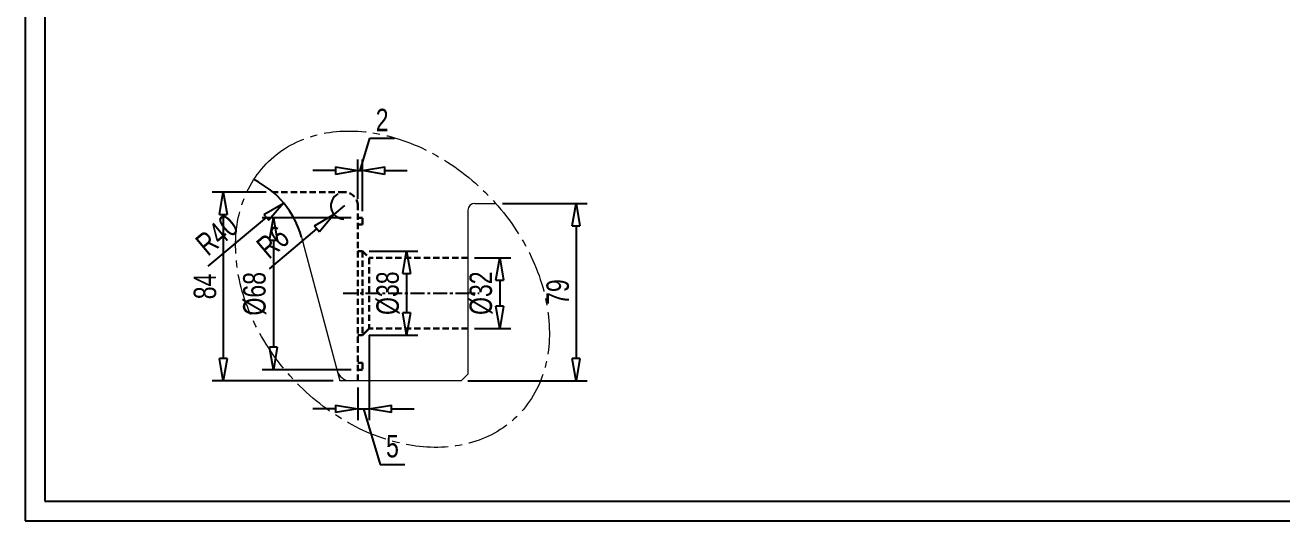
# Model space of a CAD drawing. Header units: millimetres. Extents: x 135002 to 160744, y 22203 to 27033.
# Drawn here: x 151892 to 152452, y 23251 to 23471 of the extents above; entities that cross this region are included whole.
import ezdxf

# ---------------------------------------------------------------- set-up
doc = ezdxf.new("R2010")
doc.units = ezdxf.units.MM
doc.header["$LTSCALE"] = 25
for name, pattern in [('CENTER', [2, 1.25, -0.25, 0.25, -0.25]), ('CENTER2', [1.125, 0.75, -0.125, 0.125, -0.125]), ('HIDDEN', [0.375, 0.25, -0.125])]:
    doc.linetypes.add(name, pattern=pattern)
doc.layers.get('0').update_dxf_attribs({"linetype": 'CONTINUOUS'})
doc.layers.get('Defpoints').update_dxf_attribs({"linetype": 'CONTINUOUS'})
doc.layers.add('04 DIMENSION', color=7, linetype='CONTINUOUS', lineweight=18)
doc.layers.add('main', color=7, linetype='CONTINUOUS', lineweight=30)
doc.styles.add('DIM-1', font='swisscl.ttf')
doc.dimstyles.new('DIM-1', dxfattribs={"dimscale": 5, "dimtxt": 2, "dimasz": 2, "dimexe": 1, "dimexo": 0.6, "dimgap": 0.6, "dimtad": 1, "dimdec": 0, "dimzin": 0, "dimdsep": 46, "dimtxsty": 'DIM-1', "dimblk": 'CLOSEDBLANK', "dimcen": 0, "dimclrd": 8, "dimclre": 8, "dimclrt": 6, "dimadec": 0, "dimazin": 0, "dimtfac": 1, "dimtdec": 0, "dimtmove": 1, "dimatfit": 0, "dimfxl": 1, "dimtolj": 1, "dimtzin": 0, "dimarcsym": 1})

# ---------------------------------------------------------------- blocks, each defined once
blk = doc.blocks.new('_ClosedBlank')
at = {"color": 0, "linetype": 'ByBlock', "lineweight": -2}
for p, q in [((-1, 0.167), (0, 0)), ((-1, 0.167), (-1, -0.167)), ((0, 0), (-1, -0.167))]:
    blk.add_line(p, q, dxfattribs=at)
blk = doc.blocks.new('*D646')
at = {"layer": '04 DIMENSION', "color": 8, "linetype": 'Continuous', "lineweight": -2, "transparency": 16777216}
for p, q in [((152092.18, 23367.65), (152108.34, 23367.65)), ((152092.18, 23336.15), (152108.34, 23336.15))]:
    blk.add_line(p, q, dxfattribs=at)
at = {"layer": '04 DIMENSION', "color": 8, "lineweight": -2, "transparency": 16777216}
blk.add_line((152103.34, 23357.65), (152103.34, 23346.15), dxfattribs=at)
at = {"layer": 'Defpoints', "color": 0, "transparency": 16777216}
for p in [(152089.18, 23367.65), (152089.18, 23336.15), (152103.34, 23336.15)]:
    blk.add_point(p, dxfattribs=at)
at = {"layer": '04 DIMENSION', "color": 8, "lineweight": -2, "transparency": 16777216, "xscale": 10, "yscale": 10, "zscale": 10}
for p, rotation in [((152103.34, 23367.65), 90), ((152103.34, 23336.15), 270)]:
    blk.add_blockref('_ClosedBlank', p, dxfattribs=dict(at, rotation=rotation))
at = {"layer": '04 DIMENSION', "color": 6, "transparency": 16777216, "insert": (152095.08, 23351.9), "char_height": 10, "attachment_point": 5, "rotation": 90, "style": 'DIM-1'}
blk.add_mtext('\\A1;%%C32', dxfattribs=at)
blk = doc.blocks.new('*D647')
at = {"layer": '04 DIMENSION', "color": 8, "lineweight": -2, "transparency": 16777216}
for p, q in [((152034.18, 23390.9), (152029.6, 23387.03)), ((152000.91, 23362.82), (152021.96, 23380.58))]:
    blk.add_line(p, q, dxfattribs=at)
at = {"layer": '04 DIMENSION', "color": 8, "linetype": 'Continuous', "lineweight": -2, "transparency": 16777216}
blk.add_arc((152034.18, 23390.9), 6, 118.6479, 267.9156, dxfattribs=at)
at = {"layer": 'Defpoints', "color": 0, "transparency": 16777216}
for p in [(152034.18, 23390.9), (152029.6, 23387.03)]:
    blk.add_point(p, dxfattribs=at)
at = {"layer": '04 DIMENSION', "color": 8, "lineweight": -2, "transparency": 16777216, "xscale": 10, "yscale": 10, "zscale": 10, "rotation": 40.16909728816273}
blk.add_blockref('_ClosedBlank', (152029.6, 23387.03), dxfattribs=at)
at = {"layer": '04 DIMENSION', "color": 6, "transparency": 16777216, "insert": (152002.38, 23374.68), "char_height": 10, "attachment_point": 5, "rotation": 40.1691, "style": 'DIM-1'}
blk.add_mtext('\\A1;R6', dxfattribs=at)
blk = doc.blocks.new('*D648')
at = {"layer": '04 DIMENSION', "color": 8, "linetype": 'Continuous', "lineweight": -2, "transparency": 16777216}
for p, q in [((152045.18, 23370.65), (152066.88, 23370.65)), ((152045.18, 23333.15), (152066.88, 23333.15))]:
    blk.add_line(p, q, dxfattribs=at)
at = {"layer": '04 DIMENSION', "color": 8, "lineweight": -2, "transparency": 16777216}
blk.add_line((152061.88, 23360.65), (152061.88, 23343.15), dxfattribs=at)
at = {"layer": 'Defpoints', "color": 0, "transparency": 16777216}
for p in [(152042.18, 23370.65), (152042.18, 23333.15), (152061.88, 23333.15)]:
    blk.add_point(p, dxfattribs=at)
at = {"layer": '04 DIMENSION', "color": 8, "lineweight": -2, "transparency": 16777216, "xscale": 10, "yscale": 10, "zscale": 10}
for p, rotation in [((152061.88, 23370.65), 90), ((152061.88, 23333.15), 270)]:
    blk.add_blockref('_ClosedBlank', p, dxfattribs=dict(at, rotation=rotation))
at = {"layer": '04 DIMENSION', "color": 6, "transparency": 16777216, "insert": (152053.61, 23351.9), "char_height": 10, "attachment_point": 5, "rotation": 90, "style": 'DIM-1'}
blk.add_mtext('\\A1;%%C38', dxfattribs=at)
blk = doc.blocks.new('*D649')
at = {"layer": '04 DIMENSION', "color": 8, "linetype": 'Continuous', "lineweight": -2, "transparency": 16777216}
for p, q in [((152037.18, 23385.48), (151997.56, 23385.48)), ((152037.18, 23317.83), (151997.56, 23317.83))]:
    blk.add_line(p, q, dxfattribs=at)
at = {"layer": '04 DIMENSION', "color": 8, "lineweight": -2, "transparency": 16777216}
blk.add_line((152002.56, 23375.48), (152002.56, 23327.83), dxfattribs=at)
at = {"layer": 'Defpoints', "color": 0, "transparency": 16777216}
for p in [(152040.18, 23385.48), (152002.56, 23317.83), (152040.18, 23317.83)]:
    blk.add_point(p, dxfattribs=at)
at = {"layer": '04 DIMENSION', "color": 8, "lineweight": -2, "transparency": 16777216, "xscale": 10, "yscale": 10, "zscale": 10}
for p, rotation in [((152002.56, 23385.48), 90), ((152002.56, 23317.83), 270)]:
    blk.add_blockref('_ClosedBlank', p, dxfattribs=dict(at, rotation=rotation))
at = {"layer": '04 DIMENSION', "color": 6, "transparency": 16777216, "insert": (151994.29, 23351.65), "char_height": 10, "attachment_point": 5, "rotation": 90, "style": 'DIM-1'}
blk.add_mtext('\\A1;%%C68', dxfattribs=at)
blk = doc.blocks.new('*D650')
at = {"layer": '04 DIMENSION', "color": 8, "lineweight": -2, "transparency": 16777216}
for p, q in [((152041.18, 23406.48), (152045.54, 23421)), ((152045.54, 23421), (152056.44, 23421)), ((152030.18, 23406.48), (152020.18, 23406.48)), ((152040.18, 23406.48), (152042.18, 23406.48)), ((152040.18, 23406.48), (152042.18, 23406.48)), ((152052.18, 23406.48), (152062.18, 23406.48))]:
    blk.add_line(p, q, dxfattribs=at)
at = {"layer": '04 DIMENSION', "color": 8, "linetype": 'Continuous', "lineweight": -2, "transparency": 16777216}
for p, q in [((152040.18, 23393.9), (152040.18, 23411.48)), ((152042.18, 23388.48), (152042.18, 23411.48))]:
    blk.add_line(p, q, dxfattribs=at)
at = {"layer": 'Defpoints', "color": 0, "transparency": 16777216}
for p in [(152042.18, 23406.48), (152040.18, 23390.9), (152042.18, 23385.48)]:
    blk.add_point(p, dxfattribs=at)
at = {"layer": '04 DIMENSION', "color": 8, "lineweight": -2, "transparency": 16777216, "xscale": 10, "yscale": 10, "zscale": 10}
blk.add_blockref('_ClosedBlank', (152040.18, 23406.48), dxfattribs=at)
at = {"layer": '04 DIMENSION', "color": 8, "lineweight": -2, "transparency": 16777216, "xscale": 10, "yscale": 10, "zscale": 10, "rotation": 180}
blk.add_blockref('_ClosedBlank', (152042.18, 23406.48), dxfattribs=at)
at = {"layer": '04 DIMENSION', "color": 6, "transparency": 16777216, "insert": (152050.99, 23429.02), "char_height": 10, "attachment_point": 5, "style": 'DIM-1'}
blk.add_mtext('\\A1;2', dxfattribs=at)
blk = doc.blocks.new('*D651')
at = {"layer": '04 DIMENSION', "color": 8, "linetype": 'Continuous', "lineweight": -2, "transparency": 16777216}
for p, q in [((152045.18, 23333.15), (152045.18, 23295.44)), ((152040.18, 23309.9), (152040.18, 23295.44))]:
    blk.add_line(p, q, dxfattribs=at)
at = {"layer": '04 DIMENSION', "color": 8, "lineweight": -2, "transparency": 16777216}
for p, q in [((152030.18, 23300.44), (152020.18, 23300.44)), ((152040.18, 23300.44), (152045.18, 23300.44)), ((152040.18, 23300.44), (152045.18, 23300.44)), ((152042.68, 23300.44), (152050.13, 23275.64)), ((152055.18, 23300.44), (152065.18, 23300.44)), ((152050.13, 23275.64), (152061.05, 23275.64))]:
    blk.add_line(p, q, dxfattribs=at)
at = {"layer": 'Defpoints', "color": 0, "transparency": 16777216}
for p in [(152045.18, 23336.15), (152040.18, 23312.9), (152045.18, 23300.44)]:
    blk.add_point(p, dxfattribs=at)
at = {"layer": '04 DIMENSION', "color": 8, "lineweight": -2, "transparency": 16777216, "xscale": 10, "yscale": 10, "zscale": 10}
blk.add_blockref('_ClosedBlank', (152040.18, 23300.44), dxfattribs=at)
at = {"layer": '04 DIMENSION', "color": 8, "lineweight": -2, "transparency": 16777216, "xscale": 10, "yscale": 10, "zscale": 10, "rotation": 180}
blk.add_blockref('_ClosedBlank', (152045.18, 23300.44), dxfattribs=at)
at = {"layer": '04 DIMENSION', "color": 6, "transparency": 16777216, "insert": (152055.59, 23283.74), "char_height": 10, "attachment_point": 5, "style": 'DIM-1'}
blk.add_mtext('\\A1;5', dxfattribs=at)
blk = doc.blocks.new('*D652')
at = {"layer": '04 DIMENSION', "color": 8, "linetype": 'Continuous', "lineweight": -2, "transparency": 16777216}
for p, q in [((151999.35, 23396.9), (151975.27, 23396.9)), ((152029.18, 23312.9), (151975.27, 23312.9))]:
    blk.add_line(p, q, dxfattribs=at)
at = {"layer": '04 DIMENSION', "color": 8, "lineweight": -2, "transparency": 16777216}
blk.add_line((151980.27, 23386.9), (151980.27, 23322.9), dxfattribs=at)
at = {"layer": 'Defpoints', "color": 0, "transparency": 16777216}
for p in [(152002.35, 23396.9), (151980.27, 23312.9), (152032.18, 23312.9)]:
    blk.add_point(p, dxfattribs=at)
at = {"layer": '04 DIMENSION', "color": 8, "lineweight": -2, "transparency": 16777216, "xscale": 10, "yscale": 10, "zscale": 10}
for p, rotation in [((151980.27, 23396.9), 90), ((151980.27, 23312.9), 270)]:
    blk.add_blockref('_ClosedBlank', p, dxfattribs=dict(at, rotation=rotation))
at = {"layer": '04 DIMENSION', "color": 6, "transparency": 16777216, "insert": (151972.15, 23354.9), "char_height": 10, "attachment_point": 5, "rotation": 90, "style": 'DIM-1'}
blk.add_mtext('\\A1;84', dxfattribs=at)
blk = doc.blocks.new('*D653')
at = {"layer": '04 DIMENSION', "color": 8, "lineweight": -2, "transparency": 16777216}
blk.add_line((151973.51, 23364), (151999.46, 23385.66), dxfattribs=at)
at = {"layer": 'Defpoints', "color": 0, "transparency": 16777216}
for p in [(152007.14, 23392.07), (151976.43, 23366.44)]:
    blk.add_point(p, dxfattribs=at)
at = {"layer": '04 DIMENSION', "color": 8, "lineweight": -2, "transparency": 16777216, "xscale": 10, "yscale": 10, "zscale": 10, "rotation": 39.84500626948449}
blk.add_blockref('_ClosedBlank', (152007.14, 23392.07), dxfattribs=at)
at = {"layer": '04 DIMENSION', "color": 6, "transparency": 16777216, "insert": (151977.44, 23377.86), "char_height": 10, "attachment_point": 5, "rotation": 39.845, "style": 'DIM-1'}
blk.add_mtext('\\A1;R40', dxfattribs=at)
blk = doc.blocks.new('*D654')
at = {"layer": '04 DIMENSION', "color": 8, "linetype": 'Continuous', "lineweight": -2, "transparency": 16777216}
for p, q in [((152104.53, 23391.9), (152142.31, 23391.9)), ((152089.18, 23312.9), (152142.31, 23312.9))]:
    blk.add_line(p, q, dxfattribs=at)
at = {"layer": '04 DIMENSION', "color": 8, "lineweight": -2, "transparency": 16777216}
blk.add_line((152137.31, 23381.9), (152137.31, 23322.9), dxfattribs=at)
at = {"layer": 'Defpoints', "color": 0, "transparency": 16777216}
for p in [(152101.53, 23391.9), (152086.18, 23312.9), (152137.31, 23312.9)]:
    blk.add_point(p, dxfattribs=at)
at = {"layer": '04 DIMENSION', "color": 8, "lineweight": -2, "transparency": 16777216, "xscale": 10, "yscale": 10, "zscale": 10}
for p, rotation in [((152137.31, 23391.9), 90), ((152137.31, 23312.9), 270)]:
    blk.add_blockref('_ClosedBlank', p, dxfattribs=dict(at, rotation=rotation))
at = {"layer": '04 DIMENSION', "color": 6, "transparency": 16777216, "insert": (152129.2, 23352.4), "char_height": 10, "attachment_point": 5, "rotation": 90, "style": 'DIM-1'}
blk.add_mtext('\\A1;79', dxfattribs=at)

msp = doc.modelspace()

# ---------------------------------------------------------------- linework, layer by layer
at = {"color": 1, "linetype": 'CENTER', "ltscale": 0.2}
msp.add_line((152033.647, 23351.905), (152094.209, 23351.905), dxfattribs=at)
for points in [[(151892.049, 23250.523), (153160.097, 23250.523), (153160.097, 24152.25), (151892.049, 24152.25)], [(151900.8, 23259.274), (153151.346, 23259.274), (153151.346, 24143.498), (151900.8, 24143.498)]]:
    msp.add_lwpolyline(points, close=True)
at = {"color": 7, "true_color": 0xffffff}
msp.add_arc((151976.429, 23366.439), 40, 15, 64.23449, dxfattribs=at)
at = {"layer": '04 DIMENSION', "color": 7}
for p, q in [((152089.185, 23388.905), (152089.185, 23315.905)), ((152015.066, 23376.791), (152032.185, 23312.905)), ((152089.185, 23315.905), (152086.185, 23312.905)), ((152086.185, 23312.905), (152032.185, 23312.905))]:
    msp.add_line(p, q, dxfattribs=at)
at = {"layer": '04 DIMENSION'}
msp.add_line((152092.185, 23391.905), (152101.526, 23391.905), dxfattribs=at)
at = {"layer": '04 DIMENSION', "color": 7}
for centre, radius, start, end in [((152092.185, 23388.905), 3, 90, 180), ((152036.789, 23318.905), 6, 195, 270)]:
    msp.add_arc(centre, radius, start, end, dxfattribs=at)
at = {"layer": '04 DIMENSION', "color": 6, "linetype": 'CENTER2'}
msp.add_ellipse((152055.596, 23353.689), major_axis=(-55.169, 56.869), ratio=0.7531579, dxfattribs=at)
at = {"layer": 'main', "color": 6, "linetype": 'HIDDEN', "ltscale": 0.45}
for p, q in [((152034.185, 23396.905), (152002.349, 23396.905)), ((152034.185, 23396.905), (152002.349, 23396.905)), ((152040.185, 23312.905), (152040.185, 23390.905)), ((152042.185, 23385.476), (152040.185, 23385.476)), ((152042.185, 23382.476), (152040.185, 23382.476)), ((152042.185, 23382.476), (152042.185, 23385.476)), ((152042.183, 23370.655), (152040.185, 23370.655)), ((152042.183, 23370.655), (152042.183, 23333.155)), ((152042.183, 23370.655), (152045.183, 23367.655)), ((152089.185, 23367.655), (152045.183, 23367.655)), ((152045.183, 23367.655), (152045.183, 23336.155)), ((152042.183, 23333.155), (152040.185, 23333.155)), ((152045.183, 23336.155), (152042.183, 23333.155)), ((152042.183, 23333.155), (152045.183, 23336.155)), ((152089.185, 23336.155), (152045.183, 23336.155)), ((152042.185, 23320.834), (152040.185, 23320.834)), ((152042.185, 23320.834), (152042.185, 23317.834)), ((152042.185, 23317.834), (152040.185, 23317.834))]:
    msp.add_line(p, q, dxfattribs=at)
msp.add_arc((152034.185, 23390.905), 6, 0, 90, dxfattribs=at)
msp.add_arc((152034.185, 23390.905), 6, 0, 90, dxfattribs=at)

# ---------------------------------------------------------------- dimensions: what is measured, and where the dimension line sits
at = {"layer": '04 DIMENSION'}
for base, p1, p2, picture, middle in [((152042.185, 23406.478), (152040.185, 23390.905), (152042.185, 23385.476), '*D650', (152048.541, 23429.017)), ((152045.183, 23300.44), (152040.185, 23312.905), (152045.183, 23336.155), '*D651', (152053.125, 23283.737))]:
    dim = msp.add_linear_dim(base=base, p1=p1, p2=p2, dimstyle='DIM-1', dxfattribs=at)
    dim.commit()
    dim.dimension.update_dxf_attribs({"geometry": picture, "text_midpoint": middle})
for base, p1, p2, picture, middle in [((151980.274, 23312.905), (152002.349, 23396.905), (152032.185, 23312.905), '*D652', (151972.153, 23354.905)), ((152137.312, 23312.905), (152101.526, 23391.905), (152086.185, 23312.905), '*D654', (152129.197, 23352.405))]:
    dim = msp.add_linear_dim(base=base, p1=p1, p2=p2, angle=90, dimstyle='DIM-1', dxfattribs=at)
    dim.commit()
    dim.dimension.update_dxf_attribs({"geometry": picture, "text_midpoint": middle})
dim = msp.add_radius_dim(center=(152034.185, 23390.905), mpoint=(152029.6, 23387.034), dimstyle='DIM-1', dxfattribs=at)
dim.commit()
dim.dimension.update_dxf_attribs({"geometry": '*D647', "text_midpoint": (152002.377, 23374.682)})
dim = msp.add_radius_dim(center=(151976.429, 23366.439), mpoint=(152007.141, 23392.067), dimstyle='DIM-1', dxfattribs=at)
dim.commit()
dim.dimension.update_dxf_attribs({"geometry": '*D653', "text_midpoint": (151982.647, 23371.627), "dimtype": 164})
for base, p1, p2, picture, middle in [((152002.558, 23317.834), (152040.185, 23385.476), (152040.185, 23317.834), '*D649', (151994.293, 23351.655)), ((152061.87571564, 23333.154552353), (152042.182882732, 23370.654552353), (152042.182882732, 23333.154552353), '*D648', (152053.610315902, 23351.904552353)), ((152103.344639643, 23336.154552353), (152089.184845489, 23367.654552353), (152089.184845489, 23336.154552353), '*D646', (152095.079239905, 23351.904552353))]:
    dim = msp.add_linear_dim(base=base, p1=p1, p2=p2, angle=90, text='%%C<>', dimstyle='DIM-1', dxfattribs=at)
    dim.commit()
    dim.dimension.update_dxf_attribs({"geometry": picture, "text_midpoint": middle})

doc.saveas('drawing.dxf')
